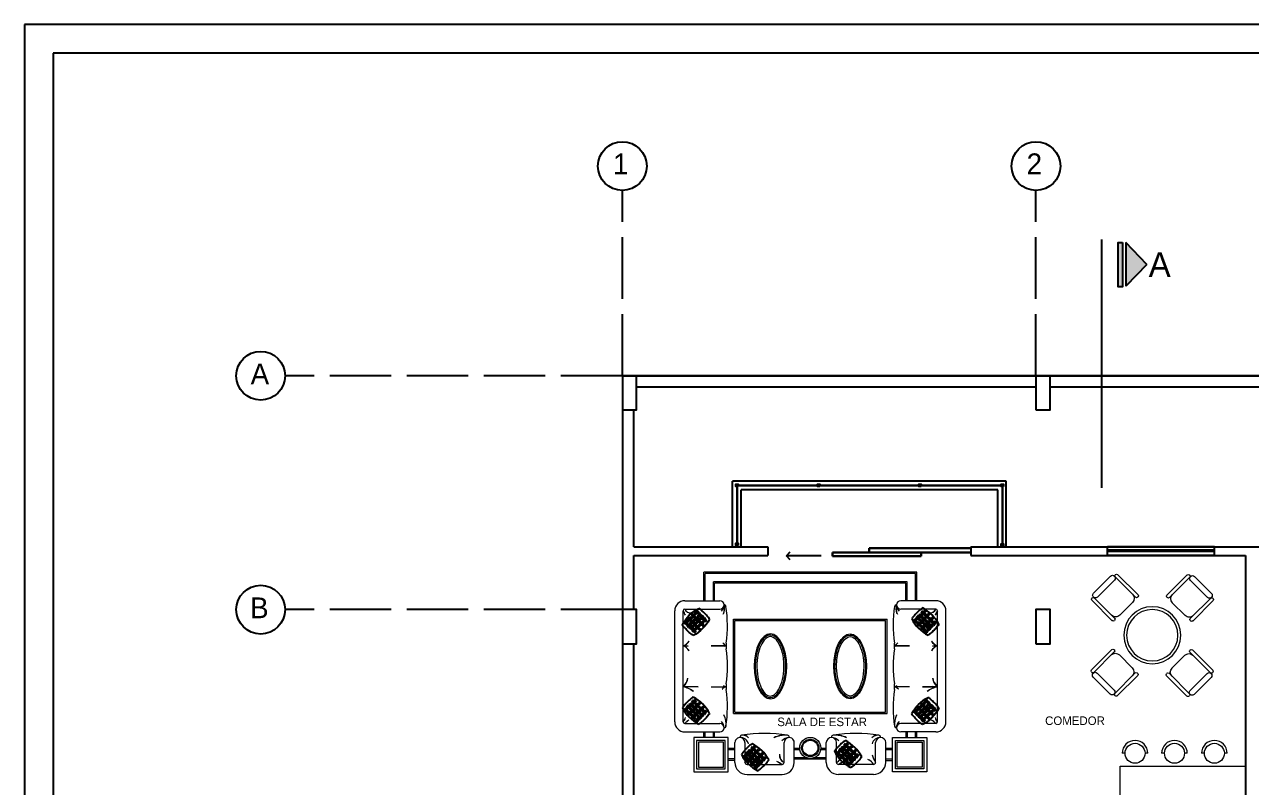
# Model space of a CAD drawing. Header units: metres. Extents: x -525 to 413, y -37 to 272.
# Drawn here: x 120.18 to 141.69, y 71.95 to 85.33 of the extents above; entities that cross this region are included whole.
import ezdxf

# ---------------------------------------------------------------- set-up
doc = ezdxf.new("R2010")
doc.units = ezdxf.units.M
doc.header["$MEASUREMENT"] = 0
doc.linetypes.add('ACAD_ISO02W100', pattern=[15, 12, -3])
doc.linetypes.add('DOT', pattern=[0.25, 0, -0.25])
doc.layers.get('0').update_dxf_attribs({"color": 254})
for name, color, linetype in [('COLUMNA', 254, 'Continuous'), ('L.COLUMNA', 254, 'Continuous'), ('letra', 254, 'DOT'), ('MOBILIARIO2', 254, 'Continuous'), ('NOFIJO', 254, 'Continuous')]:
    doc.layers.add(name, color=color, linetype=linetype)
doc.layers.add('muebles', color=254, linetype='Continuous', lineweight=5)
doc.layers.add('ventanas', color=254, linetype='Continuous', lineweight=30)
doc.styles.get("Standard").update_dxf_attribs({"font": 'HTOWERT.TTF', "height": 0.08})

# ---------------------------------------------------------------- blocks, each defined once
blk = doc.blocks.new('D')
at = {"layer": 'COLUMNA', "ltscale": 0.2}
h = blk.add_hatch(color=256, dxfattribs=at)
h.set_gradient(color1=(0, 0, 26), color2=(0, 0, 0), rotation=30, one_color=1)
h.paths.add_polyline_path([(3167.8, 1572.454), (3167.418, 1572.818), (3167.036, 1572.454)])
h.paths.add_polyline_path([(3167.036, 1572.393), (3167.036, 1572.315), (3167.813, 1572.315), (3167.813, 1572.393)])
for p, q in [((3167.418, 1572.818), (3167.036, 1572.454)), ((3167.418, 1572.818), (3167.8, 1572.454)), ((3167.036, 1572.454), (3167.8, 1572.454))]:
    blk.add_line(p, q, dxfattribs=at)
blk.add_lwpolyline([(3167.036, 1572.393), (3167.813, 1572.393), (3167.813, 1572.315), (3167.036, 1572.315)], close=True, dxfattribs=at)
blk = doc.blocks.new('MESACIRC-4P-D100CM-3')
at = {"layer": 'muebles'}
for p, q in [((-0.74, 1.031), (-1.037, 0.734)), ((-0.669, 0.96), (-0.966, 0.663)), ((-0.669, 1.031), (-0.299, 0.66)), ((-0.649, 1.061), (-0.656, 1.053)), ((-0.614, 1.061), (-0.256, 0.703)), ((0.608, 1.066), (0.25, 0.709)), ((0.663, 1.037), (0.293, 0.666)), ((0.643, 1.066), (0.65, 1.059)), ((0.96, 0.669), (0.663, 0.966)), ((1.031, 0.74), (0.734, 1.037)), ((-1.066, 0.643), (-1.059, 0.65)), ((-1.037, 0.663), (-0.666, 0.293)), ((-0.256, 0.668), (-0.263, 0.66)), ((0.25, 0.673), (0.257, 0.666)), ((1.031, 0.669), (0.66, 0.299)), ((1.061, 0.649), (1.053, 0.656)), ((-1.066, 0.608), (-0.709, 0.25)), ((-0.577, 0.345), (-0.351, 0.571)), ((0.345, 0.577), (0.571, 0.351)), ((1.061, 0.614), (0.703, 0.256)), ((-0.673, 0.25), (-0.666, 0.257)), ((0.668, 0.256), (0.66, 0.263)), ((-1.061, -0.614), (-0.703, -0.256)), ((-1.031, -0.669), (-0.66, -0.299)), ((-0.668, -0.256), (-0.66, -0.263)), ((-0.345, -0.577), (-0.571, -0.351)), ((0.577, -0.345), (0.351, -0.571)), ((0.673, -0.25), (0.666, -0.257)), ((1.037, -0.663), (0.666, -0.293)), ((1.066, -0.608), (0.709, -0.25)), ((1.066, -0.643), (1.059, -0.65)), ((-1.061, -0.649), (-1.053, -0.656)), ((-1.031, -0.74), (-0.734, -1.037)), ((-0.96, -0.669), (-0.663, -0.966)), ((-0.663, -1.037), (-0.293, -0.666)), ((-0.608, -1.066), (-0.25, -0.709)), ((-0.25, -0.673), (-0.257, -0.666)), ((0.256, -0.668), (0.263, -0.66)), ((0.614, -1.061), (0.256, -0.703)), ((0.669, -1.031), (0.299, -0.66)), ((0.669, -0.96), (0.966, -0.663)), ((0.74, -1.031), (1.037, -0.734)), ((-0.643, -1.066), (-0.65, -1.059)), ((0.649, -1.061), (0.656, -1.053))]:
    blk.add_line(p, q, dxfattribs=at)
for radius in [0.5, 0.45]:
    blk.add_circle((0, 0), radius, dxfattribs=at)
for centre, radius, start, end in [((-0.704, 0.996), 0.05, 315, 135), ((-0.639, 1.036), 0.025, 135, 225), ((-0.632, 1.043), 0.025, 45, 135), ((0.626, 1.049), 0.025, 45, 135), ((0.699, 1.001), 0.05, 45, 225), ((0.633, 1.042), 0.025, 315, 45), ((-1.042, 0.633), 0.025, 45, 135), ((-1.001, 0.699), 0.05, 135, 315), ((-0.422, 0.642), 0.1, 315, 45), ((-0.281, 0.678), 0.025, 225, 315), ((-0.274, 0.685), 0.025, 315, 45), ((0.268, 0.691), 0.025, 135, 225), ((0.275, 0.684), 0.025, 225, 315), ((0.416, 0.648), 0.1, 135, 225), ((0.996, 0.704), 0.05, 225, 45), ((1.036, 0.639), 0.025, 45, 135), ((1.043, 0.632), 0.025, 315, 45), ((-1.049, 0.626), 0.025, 135, 225), ((-0.648, 0.416), 0.1, 225, 315), ((-0.691, 0.268), 0.025, 225, 315), ((-0.684, 0.275), 0.025, 315, 45), ((0.642, 0.422), 0.1, 225, 315), ((0.678, 0.281), 0.025, 135, 225), ((0.685, 0.274), 0.025, 225, 315), ((-0.642, -0.422), 0.1, 45, 135), ((-0.685, -0.274), 0.025, 45, 135), ((-0.678, -0.281), 0.025, 315, 45), ((0.648, -0.416), 0.1, 45, 135), ((0.684, -0.275), 0.025, 135, 225), ((0.691, -0.268), 0.025, 45, 135), ((-1.043, -0.632), 0.025, 135, 225), ((-0.416, -0.648), 0.1, 315, 45), ((0.422, -0.642), 0.1, 135, 225), ((1.049, -0.626), 0.025, 315, 45), ((-1.036, -0.639), 0.025, 225, 315), ((-0.996, -0.704), 0.05, 45, 225), ((-0.275, -0.684), 0.025, 45, 135), ((-0.268, -0.691), 0.025, 315, 45), ((0.274, -0.685), 0.025, 135, 225), ((0.281, -0.678), 0.025, 45, 135), ((1.001, -0.699), 0.05, 315, 135), ((1.042, -0.633), 0.025, 225, 315), ((-0.699, -1.001), 0.05, 225, 45), ((-0.633, -1.042), 0.025, 135, 225), ((-0.626, -1.049), 0.025, 225, 315), ((0.632, -1.043), 0.025, 225, 315), ((0.704, -0.996), 0.05, 135, 315), ((0.639, -1.036), 0.025, 315, 45)]:
    blk.add_arc(centre, radius, start, end, dxfattribs=at)
blk = doc.blocks.new('A$C77BB287D')
at = {"layer": 'MOBILIARIO2'}
for centre, start, end in [((0.603, -0.126), 117.7162, 152.2785), ((-0.126, 0.603), 297.7162, 332.2785)]:
    blk.add_arc(centre, 0.681, start, end, dxfattribs=at)
for points, knots in [([(0.037, 0.2), (0.043, 0.208), (0.045, 0.212), (0.054, 0.23), (0.063, 0.243), (0.082, 0.259), (0.087, 0.263), (0.099, 0.273), (0.105, 0.28), (0.121, 0.295), (0.128, 0.3), (0.14, 0.312), (0.146, 0.318), (0.164, 0.338), (0.179, 0.353), (0.198, 0.372), (0.203, 0.378), (0.213, 0.391), (0.218, 0.398), (0.231, 0.416), (0.24, 0.425), (0.258, 0.438), (0.267, 0.443), (0.276, 0.447)], [0, 0, 0, 0, 0.0279165, 0.0279165, 0.0558331, 0.0558331, 0.0837496, 0.0837496, 0.1116661, 0.1116661, 0.1395827, 0.1395827, 0.1674992, 0.1674992, 0.2233322, 0.2233322, 0.2512488, 0.2512488, 0.2791653, 0.2791653, 0.3070818, 0.3070818, 0.3349984, 0.3349984, 0.3349984, 0.3349984]), ([(0.433, 0.246), (0.428, 0.253), (0.42, 0.265), (0.403, 0.282), (0.378, 0.295), (0.354, 0.322), (0.333, 0.349), (0.317, 0.378), (0.294, 0.398), (0.274, 0.417), (0.257, 0.438), (0.242, 0.444), (0.235, 0.446)], [0, 0, 0, 0, 0.0251558, 0.0423686, 0.0735031, 0.1079287, 0.1485001, 0.177757, 0.2045324, 0.2389579, 0.2619083, 0.2842956, 0.2842956, 0.2842956, 0.2842956]), ([(0.477, 0.286), (0.464, 0.305), (0.442, 0.336), (0.398, 0.383), (0.362, 0.415), (0.325, 0.453), (0.303, 0.466), (0.286, 0.477)], [0, 0, 0, 0, 0.0684504, 0.1132877, 0.1942981, 0.2115305, 0.2711605, 0.2711605, 0.2711605, 0.2711605]), ([(0.23, 0.044), (0.224, 0.049), (0.212, 0.057), (0.194, 0.074), (0.181, 0.099), (0.155, 0.123), (0.127, 0.144), (0.099, 0.16), (0.079, 0.183), (0.059, 0.203), (0.038, 0.22), (0.033, 0.234), (0.03, 0.241)], [0, 0, 0, 0, 0.0251558, 0.0423686, 0.0735031, 0.1079287, 0.1485001, 0.177757, 0.2045324, 0.2389579, 0.2619083, 0.2842956, 0.2842956, 0.2842956, 0.2842956]), ([(0.245, 0.065), (0.231, 0.073), (0.222, 0.08), (0.212, 0.094), (0.208, 0.102), (0.197, 0.117), (0.19, 0.124), (0.17, 0.143), (0.157, 0.153), (0.129, 0.172), (0.118, 0.178), (0.099, 0.197), (0.087, 0.21), (0.061, 0.234), (0.059, 0.235), (0.054, 0.25)], [0, 0, 0, 0, 0.0473826, 0.0473826, 0.0710739, 0.0710739, 0.0947652, 0.0947652, 0.1421478, 0.1421478, 0.1895304, 0.1895304, 0.236913, 0.236913, 0.2842956, 0.2842956, 0.2842956, 0.2842956]), ([(0.058, 0.186), (0.061, 0.19), (0.07, 0.203), (0.079, 0.228), (0.107, 0.244), (0.127, 0.267), (0.158, 0.292), (0.188, 0.329), (0.226, 0.363), (0.25, 0.405), (0.275, 0.418), (0.288, 0.426)], [0, 0, 0, 0, 0.0170213, 0.0470063, 0.0743095, 0.1111398, 0.1383727, 0.19363, 0.2532688, 0.2904618, 0.3349984, 0.3349984, 0.3349984, 0.3349984]), ([(0.304, 0.087), (0.296, 0.095), (0.278, 0.114), (0.236, 0.144), (0.21, 0.196), (0.164, 0.233), (0.129, 0.267), (0.101, 0.293), (0.086, 0.306), (0.081, 0.31)], [0, 0, 0, 0, 0.0327415, 0.0793965, 0.1525082, 0.2007896, 0.25596, 0.2973537, 0.3163876, 0.3163876, 0.3163876, 0.3163876]), ([(0.082, 0.157), (0.087, 0.166), (0.094, 0.178), (0.111, 0.195), (0.12, 0.201), (0.143, 0.217), (0.158, 0.228), (0.179, 0.25), (0.189, 0.265), (0.214, 0.296), (0.229, 0.311), (0.256, 0.337), (0.269, 0.35), (0.293, 0.376), (0.304, 0.39), (0.315, 0.405)], [0, 0, 0, 0, 0.0281332, 0.0281332, 0.0562664, 0.0562664, 0.1125327, 0.1125327, 0.1687991, 0.1687991, 0.2250654, 0.2250654, 0.2813318, 0.2813318, 0.3375981, 0.3375981, 0.3375981, 0.3375981]), ([(0.322, 0.104), (0.31, 0.117), (0.294, 0.132), (0.267, 0.153), (0.259, 0.162), (0.24, 0.189), (0.23, 0.206), (0.202, 0.235), (0.188, 0.246), (0.163, 0.269), (0.15, 0.281), (0.125, 0.306), (0.11, 0.318), (0.097, 0.329)], [0, 0, 0, 0, 0.0527313, 0.0527313, 0.1054625, 0.1054625, 0.1581938, 0.1581938, 0.210925, 0.210925, 0.2636563, 0.2636563, 0.3163876, 0.3163876, 0.3163876, 0.3163876]), ([(0.104, 0.146), (0.108, 0.153), (0.115, 0.166), (0.137, 0.183), (0.16, 0.199), (0.195, 0.226), (0.222, 0.271), (0.254, 0.3), (0.276, 0.322), (0.301, 0.346), (0.321, 0.372), (0.335, 0.39)], [0, 0, 0, 0, 0.0233914, 0.0462519, 0.0808435, 0.1081467, 0.1768845, 0.2347507, 0.2382573, 0.2698172, 0.3375981, 0.3375981, 0.3375981, 0.3375981]), ([(0.127, 0.11), (0.133, 0.118), (0.135, 0.122), (0.144, 0.14), (0.153, 0.154), (0.172, 0.169), (0.177, 0.173), (0.189, 0.184), (0.195, 0.19), (0.211, 0.205), (0.218, 0.21), (0.23, 0.222), (0.236, 0.228), (0.254, 0.248), (0.269, 0.263), (0.287, 0.282), (0.293, 0.288), (0.303, 0.301), (0.307, 0.308), (0.321, 0.326), (0.33, 0.335), (0.348, 0.348), (0.357, 0.353), (0.365, 0.358)], [0, 0, 0, 0, 0.0279165, 0.0279165, 0.0558331, 0.0558331, 0.0837496, 0.0837496, 0.1116661, 0.1116661, 0.1395827, 0.1395827, 0.1674992, 0.1674992, 0.2233322, 0.2233322, 0.2512488, 0.2512488, 0.2791653, 0.2791653, 0.3070818, 0.3070818, 0.3349984, 0.3349984, 0.3349984, 0.3349984]), ([(0.372, 0.155), (0.36, 0.167), (0.345, 0.182), (0.323, 0.209), (0.315, 0.218), (0.288, 0.237), (0.271, 0.247), (0.241, 0.275), (0.231, 0.289), (0.208, 0.314), (0.196, 0.326), (0.171, 0.352), (0.158, 0.366), (0.147, 0.38)], [0, 0, 0, 0, 0.0527313, 0.0527313, 0.1054625, 0.1054625, 0.1581938, 0.1581938, 0.210925, 0.210925, 0.2636563, 0.2636563, 0.3163876, 0.3163876, 0.3163876, 0.3163876]), ([(0.148, 0.096), (0.151, 0.101), (0.16, 0.113), (0.169, 0.138), (0.197, 0.154), (0.217, 0.178), (0.248, 0.202), (0.278, 0.24), (0.316, 0.273), (0.34, 0.315), (0.365, 0.328), (0.378, 0.336)], [0, 0, 0, 0, 0.0170213, 0.0470063, 0.0743095, 0.1111398, 0.1383727, 0.19363, 0.2532688, 0.2904618, 0.3349984, 0.3349984, 0.3349984, 0.3349984]), ([(0.39, 0.173), (0.382, 0.18), (0.362, 0.199), (0.333, 0.241), (0.281, 0.267), (0.244, 0.313), (0.21, 0.347), (0.183, 0.375), (0.171, 0.391), (0.167, 0.396)], [0, 0, 0, 0, 0.0327415, 0.0793965, 0.1525082, 0.2007896, 0.25596, 0.2973537, 0.3163876, 0.3163876, 0.3163876, 0.3163876]), ([(0.172, 0.067), (0.176, 0.076), (0.184, 0.088), (0.201, 0.105), (0.21, 0.111), (0.233, 0.128), (0.247, 0.138), (0.269, 0.16), (0.279, 0.175), (0.304, 0.207), (0.319, 0.221), (0.345, 0.247), (0.359, 0.26), (0.382, 0.286), (0.394, 0.3), (0.405, 0.315)], [0, 0, 0, 0, 0.0281332, 0.0281332, 0.0562664, 0.0562664, 0.1125327, 0.1125327, 0.1687991, 0.1687991, 0.2250654, 0.2250654, 0.2813318, 0.2813318, 0.3375981, 0.3375981, 0.3375981, 0.3375981]), ([(0.194, 0.056), (0.198, 0.063), (0.205, 0.077), (0.227, 0.093), (0.25, 0.109), (0.285, 0.136), (0.312, 0.181), (0.344, 0.21), (0.366, 0.232), (0.391, 0.256), (0.411, 0.282), (0.425, 0.3)], [0, 0, 0, 0, 0.0233914, 0.0462519, 0.0808435, 0.1081467, 0.1768845, 0.2347507, 0.2382573, 0.2698172, 0.3375981, 0.3375981, 0.3375981, 0.3375981]), ([(0.412, 0.232), (0.403, 0.245), (0.397, 0.254), (0.382, 0.265), (0.375, 0.269), (0.36, 0.28), (0.352, 0.287), (0.334, 0.307), (0.324, 0.319), (0.304, 0.348), (0.299, 0.359), (0.28, 0.378), (0.266, 0.389), (0.243, 0.415), (0.242, 0.417), (0.227, 0.423)], [0, 0, 0, 0, 0.0473826, 0.0473826, 0.0710739, 0.0710739, 0.0947652, 0.0947652, 0.1421478, 0.1421478, 0.1895304, 0.1895304, 0.236913, 0.236913, 0.2842956, 0.2842956, 0.2842956, 0.2842956]), ([(0.191, 0), (0.172, 0.013), (0.141, 0.035), (0.093, 0.079), (0.062, 0.115), (0.024, 0.151), (0.01, 0.173), (0, 0.191)], [0, 0, 0, 0, 0.0684504, 0.1132877, 0.1942981, 0.2115305, 0.2711605, 0.2711605, 0.2711605, 0.2711605])]:
    blk.add_open_spline(points, degree=3, knots=knots, dxfattribs=at)
blk = doc.blocks.new('A$C7392403F')
at = {"layer": 'muebles'}
for p, q in [((4.241, 3.546), (0.511, 3.546)), ((0.511, 3.048), (0.511, 3.546)), ((4.218, 3.523), (0.535, 3.523)), ((0.535, 3.048), (0.535, 3.523)), ((4.218, 3.048), (4.218, 3.523)), ((4.241, 3.048), (4.241, 3.546)), ((4.076, 3.381), (0.677, 3.381)), ((0.677, 3.048), (0.677, 3.381)), ((4.052, 3.357), (0.7, 3.357)), ((0.7, 3.048), (0.7, 3.357)), ((4.052, 3.048), (4.052, 3.357)), ((4.076, 3.048), (4.076, 3.381)), ((0.177, 3.048), (0.792, 3.048)), ((4.576, 3.048), (3.961, 3.048)), ((0, 0.925), (0, 2.871)), ((0.147, 0.925), (0.147, 2.871)), ((0.177, 2.9), (0.792, 2.9)), ((0.866, 2.974), (0.87, 2.974)), ((3.887, 2.974), (3.883, 2.974)), ((4.576, 2.9), (3.961, 2.9)), ((4.605, 0.925), (4.605, 2.871)), ((4.753, 0.925), (4.753, 2.871)), ((1.032, 2.726), (3.721, 2.726)), ((1.032, 1.07), (1.032, 2.726)), ((1.055, 2.702), (3.697, 2.702)), ((1.055, 1.093), (1.055, 2.702)), ((3.697, 1.093), (3.697, 2.702)), ((3.721, 1.07), (3.721, 2.726)), ((0.194, 2.256), (0.147, 2.256)), ((0.147, 2.256), (0.237, 2.253)), ((0.237, 2.253), (0.194, 2.256)), ((0.87, 2.258), (0.638, 2.256)), ((0.638, 2.256), (0.899, 2.256)), ((0.899, 2.256), (0.87, 2.258)), ((0.896, 2.261), (0.899, 2.256)), ((3.857, 2.261), (3.853, 2.256)), ((3.853, 2.256), (3.882, 2.258)), ((4.114, 2.256), (3.853, 2.256)), ((3.882, 2.258), (4.114, 2.256)), ((4.516, 2.253), (4.559, 2.256)), ((4.605, 2.256), (4.516, 2.253)), ((4.559, 2.256), (4.605, 2.256)), ((0.147, 1.539), (0.237, 1.542)), ((0.412, 1.539), (0.147, 1.539)), ((0.237, 1.542), (0.412, 1.539)), ((0.638, 1.539), (0.865, 1.542)), ((0.638, 1.539), (0.896, 1.539)), ((0.865, 1.542), (0.893, 1.54)), ((4.114, 1.539), (3.857, 1.539)), ((3.888, 1.542), (3.86, 1.54)), ((4.114, 1.539), (3.888, 1.542)), ((4.516, 1.542), (4.341, 1.539)), ((4.341, 1.539), (4.605, 1.539)), ((4.605, 1.539), (4.516, 1.542)), ((0.832, 1.497), (0.837, 1.5)), ((3.921, 1.497), (3.916, 1.5)), ((1.055, 1.093), (3.697, 1.093)), ((0.177, 0.895), (0.792, 0.895)), ((1.032, 1.07), (3.721, 1.07)), ((4.576, 0.895), (3.961, 0.895)), ((0.177, 0.748), (0.792, 0.748)), ((0.511, 0.649), (0.511, 0.748)), ((0.535, 0.649), (0.535, 0.748)), ((0.677, 0.649), (0.677, 0.748)), ((0.7, 0.649), (0.7, 0.748)), ((0.866, 0.821), (0.87, 0.821)), ((0.866, 0.821), (0.87, 0.821)), ((1.143, 0.648), (1.143, 0.654)), ((2.007, 0.648), (2.007, 0.654)), ((2.746, 0.648), (2.746, 0.654)), ((3.61, 0.648), (3.61, 0.654)), ((3.887, 0.821), (3.883, 0.821)), ((3.887, 0.821), (3.883, 0.821)), ((4.576, 0.748), (3.961, 0.748)), ((4.052, 0.748), (4.052, 0.649)), ((4.076, 0.748), (4.076, 0.649)), ((4.218, 0.649), (4.218, 0.748)), ((4.241, 0.649), (4.241, 0.748)), ((1.054, 0.459), (0.934, 0.459)), ((1.054, 0.436), (0.934, 0.436)), ((1.054, 0.213), (1.054, 0.56)), ((1.232, 0.213), (1.232, 0.56)), ((1.918, 0.213), (1.918, 0.56)), ((2.095, 0.213), (2.095, 0.56)), ((2.192, 0.459), (2.095, 0.459)), ((2.194, 0.436), (2.095, 0.436)), ((2.657, 0.436), (2.558, 0.436)), ((2.657, 0.459), (2.561, 0.459)), ((2.657, 0.213), (2.657, 0.56)), ((2.835, 0.213), (2.835, 0.56)), ((3.521, 0.213), (3.521, 0.56)), ((3.698, 0.213), (3.698, 0.56)), ((3.819, 0.459), (3.698, 0.459)), ((3.819, 0.436), (3.698, 0.436)), ((1.057, 0.273), (0.934, 0.273)), ((1.05, 0.249), (0.934, 0.249)), ((2.313, 0.294), (2.095, 0.294)), ((2.657, 0.27), (2.095, 0.27)), ((2.657, 0.294), (2.44, 0.294)), ((3.695, 0.273), (3.819, 0.273)), ((3.703, 0.249), (3.819, 0.249)), ((1.267, 0.178), (1.882, 0.177)), ((1.267, 0), (1.882, 0)), ((3.485, 0.178), (2.87, 0.177)), ((3.485, 0), (2.87, 0))]:
    blk.add_line(p, q, dxfattribs=at)
for points in [[(0.334, 0.649), (0.334, 0.049), (0.934, 0.049), (0.934, 0.649)], [(4.419, 0.649), (4.419, 0.049), (3.819, 0.049), (3.819, 0.649)], [(0.384, 0.599), (0.384, 0.099), (0.884, 0.099), (0.884, 0.599)], [(0.414, 0.569), (0.414, 0.129), (0.854, 0.129), (0.854, 0.569)], [(4.369, 0.599), (4.369, 0.099), (3.869, 0.099), (3.869, 0.599)], [(4.339, 0.569), (4.339, 0.129), (3.899, 0.129), (3.899, 0.569)]]:
    blk.add_lwpolyline(points, close=True, dxfattribs=at)
for radius in [0.185, 0.151, 0.134]:
    blk.add_circle((2.376, 0.467), radius, dxfattribs=at)
for centre, radius, start, end in [((0.177, 2.871), 0.177, 90, 180), ((0.792, 2.974), 0.0737, 270, 90), ((3.961, 2.974), 0.0737, 90, 270), ((4.576, 2.871), 0.177, 0, 90), ((0.177, 2.871), 0.0295, 90, 180), ((-2.52, 1.361), 3.065, 27.9126, 29.5142), ((-0.604, 2.41), 0.881, 25.926, 31.5008), ((0.285, 2.95), 0.119, 204.579, 275.4669), ((0.28, 2.945), 0.112, 203.4816, 275.8459), ((0.725, 2.974), 0.141, 310.9442, 359.9333), ((0.736, 2.969), 0.13, 308.6645, 2.2129), ((0.648, 2.913), 0.226, 332.645, 15.6493), ((0.637, 2.912), 0.237, 338.8577, 15.1681), ((0.87, 2.944), 0.0295, 8.737, 90), ((-1.273, 2.615), 2.197, 351.9156, 8.737), ((6.025, 2.615), 2.197, 171.263, 188.0844), ((3.883, 2.944), 0.0295, 90, 171.263), ((4.105, 2.913), 0.226, 164.3507, 207.355), ((4.115, 2.912), 0.237, 164.8319, 201.1423), ((4.028, 2.974), 0.141, 180.0667, 229.0558), ((4.016, 2.969), 0.13, 177.7871, 231.3355), ((4.467, 2.95), 0.119, 264.5331, 335.421), ((4.473, 2.945), 0.112, 264.1541, 336.5184), ((7.273, 1.361), 3.065, 150.4858, 152.0874), ((5.356, 2.41), 0.881, 148.4992, 154.074), ((4.576, 2.871), 0.0295, 0, 90), ((0.071, 2.457), 0.215, 290.7068, 327.0616), ((0.094, 2.429), 0.181, 287.1636, 330.6048), ((0.071, 2.056), 0.215, 32.9384, 69.2932), ((0.094, 2.083), 0.181, 29.3952, 72.8364), ((1.011, 2.435), 0.209, 216.5051, 236.4171), ((0.998, 2.414), 0.186, 213.5615, 237.8354), ((0.926, 2.149), 0.11, 103.8443, 119.6644), ((1.253, 2.256), 0.354, 171.9156, 188.0844), ((-1.273, 1.898), 2.197, 351.9156, 8.0844), ((6.025, 1.898), 2.197, 171.9156, 188.0844), ((3.499, 2.256), 0.354, 351.9156, 8.0844), ((3.754, 2.414), 0.186, 302.1646, 326.4385), ((3.827, 2.149), 0.11, 60.3356, 76.1557), ((3.742, 2.435), 0.209, 303.5829, 323.4949), ((4.681, 2.457), 0.215, 212.9384, 249.2932), ((4.659, 2.429), 0.181, 209.3952, 252.8364), ((4.681, 2.056), 0.215, 110.7068, 147.0616), ((4.659, 2.083), 0.181, 107.1636, 150.6048), ((0.045, 1.089), 0.461, 52.4364, 77.1931), ((0.078, 1.159), 0.387, 49.9948, 79.6347), ((0.005, 1.719), 0.228, 313.0483, 352.1317), ((-0.042, 1.743), 0.278, 316.6985, 348.4815), ((0.942, 1.393), 0.152, 106.4836, 136.9001), ((0.948, 1.391), 0.156, 108.2275, 135.359), ((0.931, 1.664), 0.129, 232.0039, 255.5894), ((1.253, 1.539), 0.354, 171.9156, 188.0844), ((3.499, 1.539), 0.354, 351.9156, 8.0844), ((3.821, 1.664), 0.129, 284.4106, 307.9961), ((3.804, 1.391), 0.156, 44.641, 71.7725), ((3.81, 1.393), 0.152, 43.0999, 73.5164), ((4.707, 1.089), 0.461, 102.8069, 127.5636), ((4.675, 1.159), 0.387, 100.3653, 130.0052), ((4.747, 1.719), 0.228, 187.8683, 226.9517), ((4.795, 1.743), 0.278, 191.5185, 223.3015), ((-1.273, 1.18), 2.197, 351.263, 8.0844), ((6.025, 1.18), 2.197, 171.9156, 188.737), ((0.177, 0.925), 0.177, 180, 270), ((0.065, 1.019), 0.125, 311.2959, 351.2773), ((0.011, 1.048), 0.184, 317.8008, 344.7724), ((0.177, 0.925), 0.0295, 180, 270), ((0.367, 0.73), 0.251, 117.8971, 138.9977), ((0.322, 0.786), 0.181, 113.7543, 143.1405), ((0.792, 0.821), 0.0737, 270, 90), ((0.736, 0.826), 0.13, 357.7871, 51.3355), ((0.725, 0.821), 0.141, 0.0667, 49.0558), ((0.492, 0.875), 0.408, 356.0154, 24.4991), ((0.525, 0.881), 0.375, 354.757, 25.7575), ((4.26, 0.875), 0.408, 155.5009, 183.9846), ((4.227, 0.881), 0.375, 154.2425, 185.243), ((4.016, 0.826), 0.13, 128.6645, 182.2129), ((4.028, 0.821), 0.141, 130.9442, 179.9333), ((3.961, 0.821), 0.0737, 90, 270), ((4.386, 0.73), 0.251, 41.0023, 62.1029), ((4.43, 0.786), 0.181, 36.8595, 66.2457), ((4.688, 1.019), 0.125, 188.7227, 228.7041), ((4.741, 1.048), 0.184, 195.2276, 222.1992), ((4.576, 0.925), 0.0295, 270, 0), ((4.576, 0.925), 0.177, 270, 0), ((0.87, 0.851), 0.0295, 270, 351.263), ((1.143, 0.56), 0.0887, 359.994, 179.994), ((1.178, 0.654), 0.0355, 98.731, 179.994), ((1.148, 0.497), 0.151, 15.1187, 91.7681), ((1.151, 0.502), 0.146, 13.5389, 93.3478), ((1.574, -1.925), 2.645, 81.2571, 98.731), ((1.19, 0.543), 0.146, 44.3536, 96.8302), ((1.194, 0.555), 0.136, 42.0997, 99.0841), ((1.935, 0.239), 0.452, 84.751, 115.7515), ((1.942, 0.199), 0.491, 86.0094, 114.4931), ((2.001, 0.492), 0.156, 87.7811, 141.3295), ((2.007, 0.479), 0.17, 90.0608, 139.0498), ((2.007, 0.56), 0.0887, 359.994, 179.994), ((1.971, 0.654), 0.0355, 359.994, 81.2571), ((2.746, 0.56), 0.0887, 0.006, 180.006), ((2.781, 0.654), 0.0355, 98.7429, 180.006), ((2.752, 0.492), 0.156, 38.6705, 92.2189), ((2.746, 0.479), 0.17, 40.9502, 89.9392), ((3.178, -1.925), 2.645, 81.269, 98.7429), ((2.817, 0.239), 0.452, 64.2485, 95.249), ((2.81, 0.199), 0.491, 65.5069, 93.9906), ((3.562, 0.543), 0.146, 83.1698, 135.6464), ((3.558, 0.555), 0.136, 80.9159, 137.9003), ((3.605, 0.497), 0.151, 88.2319, 164.8813), ((3.601, 0.502), 0.146, 86.6522, 166.4611), ((3.61, 0.56), 0.0887, 0.006, 180.006), ((3.574, 0.654), 0.0355, 0.006, 81.269), ((3.883, 0.851), 0.0295, 188.737, 270), ((0.832, 0.474), 0.477, 326.7891, 344.4251), ((0.741, 0.516), 0.577, 328.3171, 342.8972), ((1.462, 0.06), 0.228, 115.1142, 149.0283), ((1.439, 0.08), 0.197, 113.9392, 150.4768), ((0.064, -3.033), 3.69, 60.4798, 62.0814), ((1.328, -0.727), 1.06, 58.4932, 64.068), ((1.977, 0.343), 0.143, 174.5271, 245.4151), ((1.972, 0.337), 0.135, 174.1481, 246.5124), ((2.775, 0.343), 0.143, 294.5849, 5.4729), ((2.781, 0.337), 0.135, 293.4876, 5.8519), ((4.688, -3.033), 3.69, 117.9186, 119.5202), ((3.424, -0.727), 1.06, 115.932, 121.5068), ((3.29, 0.06), 0.228, 30.9717, 64.8858), ((3.314, 0.08), 0.197, 29.5232, 66.0608), ((3.92, 0.474), 0.477, 195.5749, 213.2109), ((4.012, 0.516), 0.577, 197.1028, 211.6829), ((1.267, 0.213), 0.213, 179.994, 269.994), ((1.267, 0.213), 0.0355, 179.994, 269.994), ((1.882, 0.213), 0.213, 269.994, 359.994), ((1.882, 0.213), 0.0355, 269.994, 359.994), ((2.87, 0.213), 0.213, 180.006, 270.006), ((2.87, 0.213), 0.0355, 180.006, 270.006), ((3.485, 0.213), 0.213, 270.006, 0.006), ((3.485, 0.213), 0.0355, 270.006, 0.006)]:
    blk.add_arc(centre, radius, start, end, dxfattribs=at)
at = {"layer": 'muebles', "extrusion": (0, 0, -1)}
blk.add_ellipse((1.677, 1.898), major_axis=(0, -0.568), ratio=0.502168, dxfattribs=at)
at = {"layer": 'muebles'}
blk.add_ellipse((3.075, 1.898), major_axis=(0, -0.568), ratio=0.502168, dxfattribs=at)
for points, knots in [([(1.677, 1.349), (1.643, 1.349), (1.607, 1.363), (1.54, 1.424), (1.508, 1.47), (1.433, 1.635), (1.408, 1.783), (1.415, 2.07), (1.448, 2.206), (1.548, 2.397), (1.614, 2.446), (1.731, 2.447), (1.784, 2.412), (1.876, 2.277), (1.912, 2.178), (1.948, 1.954), (1.947, 1.831), (1.91, 1.608), (1.872, 1.51), (1.781, 1.381), (1.728, 1.349), (1.677, 1.349)], [0, 0, 0, 0, 0.420953, 0.420953, 0.841906, 0.841906, 1.627474, 1.627474, 2.384999, 2.384999, 3.142524, 3.142524, 3.774252, 3.774252, 4.405979, 4.405979, 5.037707, 5.037707, 5.669434, 5.669434, 6.283185, 6.283185, 6.283185, 6.283185]), ([(1.677, 1.377), (1.649, 1.377), (1.619, 1.389), (1.557, 1.447), (1.526, 1.494), (1.452, 1.673), (1.429, 1.844), (1.457, 2.13), (1.494, 2.247), (1.577, 2.375), (1.617, 2.405), (1.685, 2.424), (1.717, 2.417), (1.791, 2.358), (1.828, 2.305), (1.885, 2.161), (1.905, 2.073), (1.923, 1.839), (1.904, 1.69), (1.832, 1.495), (1.789, 1.433), (1.723, 1.385), (1.7, 1.377), (1.677, 1.377)], [0, 0, 0, 0, 0.439197, 0.439197, 0.878394, 0.878394, 1.7625, 1.7625, 2.484027, 2.484027, 3.003385, 3.003385, 3.522744, 3.522744, 4.042102, 4.042102, 4.561461, 4.561461, 5.34406, 5.34406, 5.930331, 5.930331, 6.283185, 6.283185, 6.283185, 6.283185]), ([(3.075, 1.349), (3.11, 1.349), (3.146, 1.363), (3.213, 1.424), (3.245, 1.47), (3.319, 1.635), (3.345, 1.783), (3.338, 2.07), (3.305, 2.206), (3.204, 2.397), (3.139, 2.446), (3.022, 2.447), (2.969, 2.412), (2.876, 2.277), (2.84, 2.178), (2.804, 1.954), (2.805, 1.831), (2.843, 1.608), (2.88, 1.51), (2.972, 1.381), (3.025, 1.349), (3.075, 1.349)], [0, 0, 0, 0, 0.420953, 0.420953, 0.841906, 0.841906, 1.627474, 1.627474, 2.384999, 2.384999, 3.142524, 3.142524, 3.774252, 3.774252, 4.405979, 4.405979, 5.037707, 5.037707, 5.669434, 5.669434, 6.283185, 6.283185, 6.283185, 6.283185]), ([(3.075, 1.377), (3.103, 1.377), (3.133, 1.389), (3.196, 1.447), (3.226, 1.494), (3.301, 1.673), (3.324, 1.844), (3.296, 2.13), (3.258, 2.247), (3.175, 2.375), (3.136, 2.405), (3.068, 2.424), (3.036, 2.417), (2.962, 2.358), (2.924, 2.305), (2.867, 2.161), (2.848, 2.073), (2.83, 1.839), (2.849, 1.69), (2.92, 1.495), (2.963, 1.433), (3.03, 1.385), (3.053, 1.377), (3.075, 1.377)], [0, 0, 0, 0, 0.439197, 0.439197, 0.878394, 0.878394, 1.7625, 1.7625, 2.484027, 2.484027, 3.003385, 3.003385, 3.522744, 3.522744, 4.042102, 4.042102, 4.561461, 4.561461, 5.34406, 5.34406, 5.930331, 5.930331, 6.283185, 6.283185, 6.283185, 6.283185])]:
    blk.add_open_spline(points, degree=3, knots=knots, dxfattribs=at)
for p in [(0.866, 1.539), (0.866, 1.539), (3.887, 1.539), (3.887, 1.539)]:
    blk.add_point(p, dxfattribs=at)
at = {"layer": 'muebles', "xscale": -1, "rotation": 90}
for p in [(0.611, 2.914), (4.631, 1.352)]:
    blk.add_blockref('A$C77BB287D', p, dxfattribs=at)
at = {"layer": 'muebles', "rotation": 90}
for p in [(4.631, 2.444), (0.611, 0.882), (1.647, 0.066), (3.277, 0.121)]:
    blk.add_blockref('A$C77BB287D', p, dxfattribs=at)

msp = doc.modelspace()

# ---------------------------------------------------------------- linework, layer by layer
at = {"ltscale": 0.02}
for p, q in [((130.66, 79.169), (141.66, 79.169)), ((130.66, 79.169), (152.66, 79.169)), ((137.91, 78.969), (130.91, 78.969)), ((145.16, 78.969), (138.16, 78.969)), ((130.86, 76.169), (130.86, 78.569)), ((132.59, 76.169), (132.59, 77.319)), ((137.39, 77.319), (132.59, 77.319)), ((137.39, 76.169), (137.39, 77.319)), ((132.74, 76.169), (132.74, 77.169)), ((137.24, 77.169), (132.74, 77.169)), ((137.24, 76.169), (137.24, 77.169)), ((130.86, 76.169), (133.21, 76.169)), ((133.21, 76.169), (133.21, 76.019)), ((136.769, 76.169), (146.551, 76.17)), ((136.769, 76.17), (136.769, 76.019)), ((139.163, 76.019), (139.163, 76.169)), ((141.041, 76.019), (141.041, 76.169)), ((130.86, 75.069), (130.86, 76.019)), ((130.86, 76.019), (133.21, 76.019)), ((134.145, 76.013), (133.538, 76.013)), ((136.769, 76.019), (141.585, 76.019)), ((130.86, 71.467), (130.86, 74.469))]:
    msp.add_line(p, q, dxfattribs=at)
for p, q in [((133.538, 76.013), (133.601, 76.084)), ((133.601, 75.939), (133.538, 76.013)), ((141.585, 76.019), (141.585, 69.219))]:
    msp.add_line(p, q)
at = {"linetype": 'Continuous'}
for points in [[(120.182, 85.327), (120.182, 25.927), (162.182, 25.927), (162.182, 85.327)], [(120.682, 84.827), (120.682, 26.427), (161.682, 26.427), (161.682, 84.827)]]:
    msp.add_lwpolyline(points, close=True, dxfattribs=at)
msp.add_lwpolyline([(130.66, 39.169), (152.66, 39.169), (152.66, 79.169), (130.66, 79.169)], close=True)
at = {"ltscale": 0.02}
for points in [[(132.691, 77.225), (132.648, 77.225), (132.648, 77.266), (132.691, 77.266)], [(134.121, 77.225), (134.078, 77.225), (134.078, 77.266), (134.121, 77.266)], [(135.9, 77.225), (135.857, 77.225), (135.857, 77.266), (135.9, 77.266)], [(137.342, 77.225), (137.299, 77.225), (137.299, 77.266), (137.342, 77.266)], [(132.691, 76.195), (132.648, 76.195), (132.648, 76.236), (132.691, 76.236)], [(137.342, 76.18), (137.299, 76.18), (137.299, 76.221), (137.342, 76.221)]]:
    msp.add_lwpolyline(points, close=True, dxfattribs=at)
at = {"ltscale": 0.2}
for centre in [(130.66, 82.845), (137.91, 82.845), (124.321, 79.169), (124.321, 75.069)]:
    msp.add_circle(centre, 0.428, dxfattribs=at)
at = {"layer": 'COLUMNA', "ltscale": 0.2}
msp.add_line((139.06, 81.555), (139.06, 77.201), dxfattribs=at)
at = {"layer": 'L.COLUMNA', "linetype": 'ACAD_ISO02W100', "ltscale": 0.09}
for p, q in [((130.66, 79.169), (130.66, 82.416)), ((137.91, 79.169), (137.91, 82.416)), ((130.66, 79.169), (124.749, 79.169)), ((130.66, 75.069), (124.749, 75.069))]:
    msp.add_line(p, q, dxfattribs=at)
at = {"layer": 'muebles', "ltscale": 4}
for p, q in [((139.471, 72.55), (139.421, 72.55)), ((139.871, 72.55), (139.821, 72.55)), ((140.163, 72.55), (140.113, 72.55)), ((140.563, 72.55), (140.513, 72.55)), ((140.862, 72.55), (140.812, 72.55)), ((141.262, 72.55), (141.212, 72.55))]:
    msp.add_line(p, q, dxfattribs=at)
at = {"layer": 'muebles', "ltscale": 0.02}
for p, q in [((139.385, 72.325), (141.585, 72.325)), ((139.385, 71.475), (139.385, 72.325))]:
    msp.add_line(p, q, dxfattribs=at)
at = {"layer": 'muebles', "ltscale": 4}
for centre in [(139.646, 72.55), (140.338, 72.55), (141.037, 72.55)]:
    msp.add_circle(centre, 0.175, dxfattribs=at)
for centre in [(139.646, 72.55), (140.338, 72.55), (141.037, 72.55)]:
    msp.add_arc(centre, 0.225, 0, 180, dxfattribs=at)
at = {"layer": 'NOFIJO', "ltscale": 0.02}
for points in [[(130.66, 78.569), (130.91, 78.569), (130.91, 79.169), (130.66, 79.169)], [(137.91, 78.569), (138.16, 78.569), (138.16, 79.169), (137.91, 79.169)], [(130.66, 74.469), (130.91, 74.469), (130.91, 75.069), (130.66, 75.069)], [(137.91, 74.469), (138.16, 74.469), (138.16, 75.069), (137.91, 75.069)]]:
    msp.add_lwpolyline(points, close=True, dxfattribs=at)
at = {"layer": 'ventanas', "ltscale": 0.02}
for p, q in [((137.321, 77.247), (132.67, 77.247)), ((132.67, 77.247), (132.67, 76.217)), ((137.321, 76.202), (137.321, 77.247)), ((134.989, 76.072), (134.989, 76.147)), ((134.989, 76.147), (136.769, 76.147)), ((136.549, 76.072), (134.341, 76.072)), ((134.341, 76.007), (134.341, 76.072)), ((135.9, 76.007), (134.341, 76.007)), ((136.769, 76.072), (134.989, 76.072)), ((135.9, 76.007), (135.9, 76.072))]:
    msp.add_line(p, q, dxfattribs=at)
at = {"layer": 'ventanas', "ltscale": 0.2}
for p, q in [((141.041, 76.169), (139.163, 76.169)), ((141.041, 76.169), (139.163, 76.169)), ((141.041, 76.111), (139.163, 76.111)), ((141.041, 76.091), (139.163, 76.091)), ((141.041, 76.019), (139.163, 76.019))]:
    msp.add_line(p, q, dxfattribs=at)

# ---------------------------------------------------------------- block references
at = {"layer": 'COLUMNA', "ltscale": 0.2, "rotation": 270}
msp.add_blockref('D', (-1432.967, 3248.54), dxfattribs=at)
at = {"layer": 'muebles'}
msp.add_blockref('A$C7392403F', (131.578, 72.177), dxfattribs=at)
at = {"layer": 'muebles', "xscale": -1}
msp.add_blockref('MESACIRC-4P-D100CM-3', (139.949, 74.619), dxfattribs=at)
msp.add_blockref('MESACIRC-4P-D100CM-3', (139.949, 74.619), dxfattribs=at)
msp.add_blockref('MESACIRC-4P-D100CM-3', (139.949, 74.619), dxfattribs=at)

# ---------------------------------------------------------------- texts
at = {"linetype": 'Continuous', "char_height": 0.15, "attachment_point": 1}
for s, insert in [('SALA DE ESTAR', (133.376, 73.176)), ('COMEDOR', (138.07, 73.196))]:
    msp.add_mtext_dynamic_manual_height_columns(s, width=4.53204, gutter_width=12.5, heights=[0], dxfattribs=dict(at, insert=insert))
at = {"layer": 'COLUMNA', "ltscale": 0.2}
msp.add_text('A', height=0.432, dxfattribs=at).set_placement((139.886, 80.902))
at = {"layer": 'letra', "linetype": 'ACAD_ISO02W100', "ltscale": 0.009}
for s, p in [('1', (130.496, 82.703)), ('2', (137.746, 82.703)), ('A', (124.145, 79.018)), ('B', (124.135, 74.918))]:
    msp.add_text(s, height=0.364, dxfattribs=at).set_placement(p)

doc.saveas('drawing.dxf')
